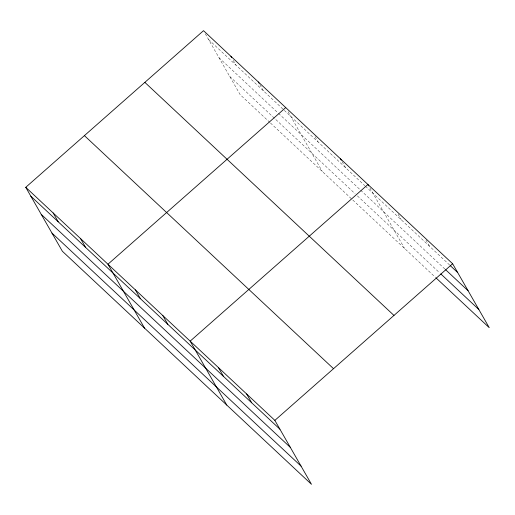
<?xml version="1.0" encoding="UTF-8"?>
<svg xmlns="http://www.w3.org/2000/svg" width="515" height="515" viewBox="0 0 515 515"><rect width="100%" height="100%" fill="white"/><g stroke="black" fill="none" stroke-linecap="round" stroke-linejoin="round"><path stroke-width="0.39" stroke-dasharray="2.58 1.93" d="M208.575 39.52L364.832 185.703M365.412 186.243L449.621 265.032M218.991 57.699L277.881 112.791M278.461 113.339L360.088 189.7M360.667 190.247L445.057 269.197M229.722 76.439L355.073 193.711M357.404 195.893L439.656 272.841M269.873 122.441L240.138 94.625L205.073 33.398M270.452 122.988L435.664 277.553M425.95 240.042L429.459 246.164M398.108 214.311L401.224 219.751M369.879 187.898L404.552 248.442M342.082 161.581L345.591 167.697M315.071 136.623L318.186 142.063M288.059 111.665L322.345 171.534M259.875 84.672L263.384 90.788M233.256 60.397L235.979 65.154"/><path stroke-width="0.77" d="M25.75 187.318L274.862 420.375L311.485 484.325L62.373 251.262L25.75 187.318L203.515 30.675L452.627 263.738L489.25 327.682L436.244 278.094M285.722 107.59L107.957 264.227L144.58 328.171M274.862 420.375L452.627 263.738M450.2 265.566L457.687 272.577M445.636 269.738L468.103 290.763M440.808 273.922L478.834 309.496M144.85 82.368L393.962 315.425M84.415 135.625L333.527 368.682M30.81 196.157L279.922 429.214M41.226 214.343L290.338 447.4M51.957 233.076L301.069 466.139M368.708 185.857L367.929 184.499L190.164 341.136L226.787 405.08M340.524 158.858L341.303 160.223M258.318 81.949L259.097 83.308M230.92 56.315L231.699 57.674M246.627 393.962L251.693 402.801M218.399 367.549L223.459 376.388M162.759 315.502L167.826 324.341M135.361 289.861L140.421 298.7M80.552 238.587L85.619 247.432M53.154 212.953L58.214 221.791"/></g></svg>
